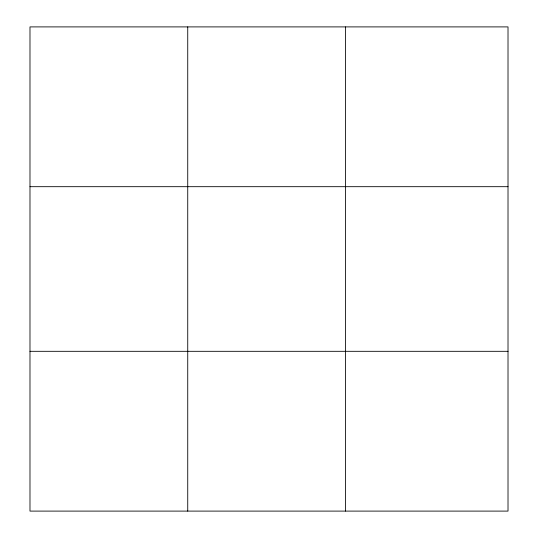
<?xml version="1.0" encoding="UTF-8"?>
<svg xmlns="http://www.w3.org/2000/svg" width="538" height="538" viewBox="0 0 538 538"><rect width="100%" height="100%" fill="white"/><g stroke="black" fill="none" stroke-linecap="round" stroke-linejoin="round"><path stroke-width="0.81" d="M187.735 511.1L187.735 26.9M345.483 511.1L345.483 26.9M508.013 351.314L508.013 511.1L29.987 511.1L29.987 26.9L508.013 26.9L508.013 351.314L29.987 351.314M29.987 186.686L508.013 186.686"/></g></svg>
